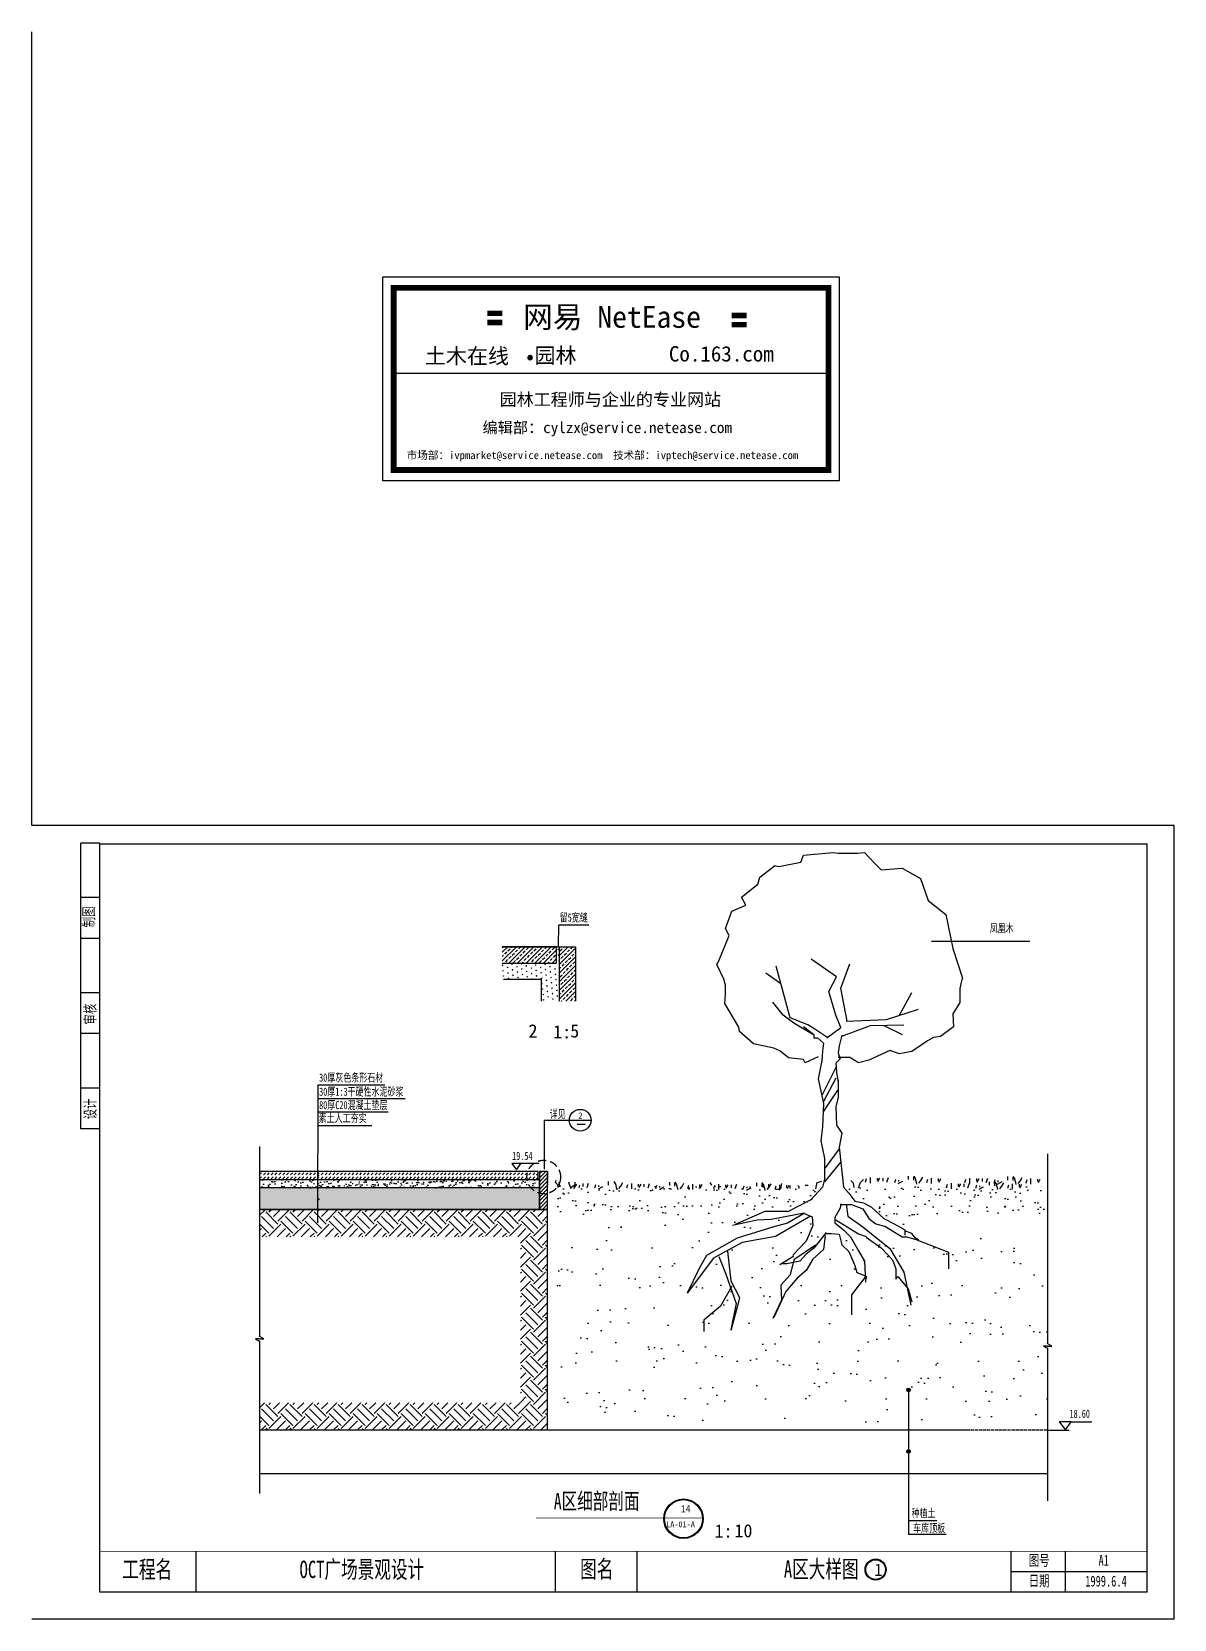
# Model space of a CAD drawing. Extents: x -2485 to 10115, y 1417 to 7253.
# Drawn here: x 5915 to 10115, y 1417 to 7253 of the extents above; entities that cross this region are included whole.
import ezdxf

# ---------------------------------------------------------------- set-up
doc = ezdxf.new("R2010")
doc.units = 0
doc.header["$MEASUREMENT"] = 0
doc.linetypes.add('ACAD_ISO02W100', pattern=[15, 12, -3])
doc.linetypes.add('DASHED', pattern=[0.75, 0.5, -0.25])
doc.layers.get('0').update_dxf_attribs({"linetype": 'CONTINUOUS'})
for name, color, linetype in [('COLUMN', 7, 'CONTINUOUS'), ('HATCH', 5, 'CONTINUOUS'), ('LEVEL', 2, 'CONTINUOUS'), ('STAIR', 140, 'CONTINUOUS'), ('TEXT', 41, 'CONTINUOUS'), ('TK', 1, 'CONTINUOUS'), ('TREE', 3, 'CONTINUOUS')]:
    doc.layers.add(name, color=color, linetype=linetype)
doc.styles.add('163', font='SimSun.ttf', dxfattribs={"width": 0.99})
doc.styles.add('STYLE1', font='SimSun.ttf', dxfattribs={"width": 0.7})
doc.styles.add('XREF1$0$STYLE3', font='SimSun.ttf', dxfattribs={"width": 0.7})
pattern_1 = [(45, (6460.251, 2461.741), (-15.9099, 15.9099), []), (45, (6476.161, 2461.741), (-15.9099, 15.9099), [11.25, -5.625])]

# ---------------------------------------------------------------- blocks, each defined once
blk = doc.blocks.new('A$C238B2765')
at = {"layer": 'TEXT', "linetype": 'CONTINUOUS'}
h = blk.add_hatch(color=256, dxfattribs=at)
edge = h.paths.add_edge_path()
edge.add_arc((145, 145), 145, 90, 450)
edge = h.paths.add_edge_path(flags=16)
edge.add_arc((145, 145), 140, 90, 450)
blk.add_text('2', height=184, rotation=90, dxfattribs=at).set_placement((235, 79))
blk = doc.blocks.new('园林站图块')
at = {"color": 7}
for p, q in [((371263, 1315), (371263, 8809)), ((371263, 8809), (388040, 8809)), ((388040, 8809), (388040, 1315)), ((371668, 5274), (387634, 5274)), ((388040, 1315), (371263, 1315))]:
    blk.add_line(p, q, dxfattribs=at)
at = {"color": 7, "const_width": 210}
blk.add_lwpolyline([(371661, 1713), (371661, 8411), (387642, 8411), (387642, 1713), (371661, 1713)], dxfattribs=at)
at = {"color": 3, "style": '163'}
for s, height, p in [('网易 NetEase', 800, (376422, 6940)), ('〓', 500, (375038, 7044)), ('〓', 500, (384020, 6966)), ('园林', 567, (376837, 5640)), ('Co.163.com', 567, (381778, 5701)), ('园林工程师与企业的专业网站', 459.27, (375554, 4074)), ('编辑部：cylzx@service.netease.com', 408.24, (374929, 3070)), ('市场部：ivpmarket@service.netease.com  技术部：ivptech@service.netease.com', 285.77, (372140, 2114))]:
    blk.add_text(s, height=height, dxfattribs=at).set_placement(p)
at = {"color": 1, "style": '163'}
blk.add_text('土木在线', height=567, dxfattribs=at).set_placement((372807, 5620))
at = {"color": 7, "style": '163'}
blk.add_text('.', height=1134, dxfattribs=at).set_placement((376291, 5755))

msp = doc.modelspace()

# ---------------------------------------------------------------- hatches: boundary and pattern name
h = msp.add_hatch()
h.set_pattern_fill('ANSI31', color=256, scale=80, style=0)
h.set_pattern_definition([(45, (6751.413, 1952.97), (-7.07107, 7.07107), [])])
h.paths.add_polyline_path([(7781.4, 2923), (7811.4, 2923), (7811.4, 3063), (7781.4, 3063)])
at = {"layer": 'HATCH'}
h = msp.add_hatch(dxfattribs=at)
h.set_pattern_fill('SWAMP', color=256, scale=20, angle=35, style=0)
h.set_pattern_definition([(35, (6460.251, 2461.741), (-1.74311, 19.9239), [2.5, -17.5]), (125, (6461.275, 2462.458), (-18.126156, 8.452365), [1.25, -33.39102]), (125, (6461.531, 2462.637), (-18.126156, 8.452365), [1, -33.64102]), (125, (6461.019, 2462.279), (-18.126156, 8.452365), [1, -33.64102]), (95, (6461.787, 2462.817), (-18.12616, 8.45237), [0.8, -19.2]), (155, (6460.763, 2462.1), (-16.38304, -11.47153), [0.8, -19.2])])
h.paths.add_polyline_path([(7854.3, 3889), (7844.3, 3889), (7844.3, 3829), (7644.3, 3829), (7649.3, 3769), (7789.3, 3769), (7789.3, 3689), (7854.3, 3689)])
h = msp.add_hatch(dxfattribs=at)
h.set_pattern_fill('ANSI33', color=256, scale=90, style=0)
h.set_pattern_definition(pattern_1)
h.paths.add_polyline_path([(7844.3, 3889), (7644.3, 3889), (7644.3, 3829), (7844.3, 3829)])
h = msp.add_hatch(dxfattribs=at)
h.set_pattern_fill('ANSI33', color=256, scale=90, style=0)
h.set_pattern_definition(pattern_1)
h.paths.add_polyline_path([(7914.3, 3889), (7854.3, 3889), (7854.3, 3689), (7914.3, 3689)])
h = msp.add_hatch(dxfattribs=at)
h.set_pattern_fill('DASH', color=256, scale=80, angle=45, style=0)
h.set_pattern_definition([(45, (10443.98, 2527.257), (9e-16, 14.142136), [10, -10])])
h.paths.add_polyline_path([(7776.4, 3063), (6756.4, 3063), (6756.4, 3033), (7776.4, 3033)])
h = msp.add_hatch(dxfattribs=at)
h.set_pattern_fill('AR-SAND', color=256, scale=15, angle=45, style=0)
h.set_pattern_definition([(82.5, (10443.98, 2527.257), (-21.1052, 19.7689), [0, -22.8, 0, -25.5, 0, -24.375]), (52.5, (10443.98, 2527.257), (-11.16206, 48.7047), [0, -12.3, 0, -20.55, 0, -7.875]), (12.5, (10430.934, 2514.21), (32.97044, 33.09049), [0, -7.5, 0, -27, 0, -35.25]), (2.5, (10430.934, 2514.21), (22.57563, 41.19394), [0, -3.75, 0, -17.7, 0, -20.25])])
h.paths.add_polyline_path([(7781.4, 3033), (6756.4, 3033), (6751.4, 3033), (6751.4, 3003), (7751.4, 3003), (7781.4, 3003)])
h = msp.add_hatch(dxfattribs=at)
h.set_pattern_fill('AR-CONC', color=256, scale=6, style=0)
h.set_pattern_definition([(50, (6751.413, 1952.97), (43.0356, -3.7651), [4.5, -49.5]), (355, (6751.413, 1952.97), (-8.3251, 45.1315), [3.6, -39.6]), (100.4514, (6755, 1952.656), (34.7106, 41.3664), [3.8244, -42.0685]), (46.184, (6751.413, 1964.97), (64.0345, -9.9311), [6.75, -74.25]), (96.6356, (6756.75, 1964.14), (56.0798, 58.447), [5.7366, -63.1028]), (351.184, (6751.41, 1964.97), (56.0797, 58.447), [5.4, -59.4]), (21, (6757.413, 1961.97), (35.8144, -24.1571), [4.5, -49.5]), (326, (6757.413, 1961.97), (14.5989, 43.509), [3.6, -39.6]), (71.4514, (6760.398, 1959.956), (50.4134, 19.3518), [3.8244, -42.0685]), (37.5, (6751.413, 1952.97), (0.72959, 19.97363), [0, -39.12, 0, -40.2, 0, -39.75]), (7.5, (6751.413, 1952.97), (15.78417, 23.6647), [0, -22.92, 0, -38.22, 0, -15.15]), (327.5, (6738.033, 1952.97), (32.02935, -1.3533), [0, -15, 0, -46.8, 0, -62.1]), (317.5, (6732.033, 1952.97), (34.99117, 6.0063), [0, -19.5, 0, -31.08, 0, -44.1])])
h.paths.add_polyline_path([(7781.4, 3003), (7751.4, 3003), (6751.4, 3003), (6751.4, 2923), (7781.4, 2923)])
at = {"layer": 'STAIR'}
h = msp.add_hatch(dxfattribs=at)
h.set_pattern_fill('EARTH', color=256, scale=250, angle=45, style=0)
h.set_pattern_definition([(45, (10443.98, 2527.26), (7e-15, 88.3883), [62.5, -62.5]), (45, (10427.41, 2543.83), (7e-15, 88.3883), [62.5, -62.5]), (45, (10410.834, 2560.4), (7e-15, 88.3883), [62.5, -62.5]), (135, (10410.834, 2571.45), (-88.3883, 7e-15), [62.5, -62.5]), (135, (10427.41, 2588.024), (-88.3883, 7e-15), [62.5, -62.5]), (135, (10443.98, 2604.6), (-88.3883, 7e-15), [62.5, -62.5])])
h.paths.add_polyline_path([(7811.4, 2923), (7781.4, 2923), (6751.4, 2923), (6751.4, 2823), (7711.4, 2823), (7711.4, 2213), (6751.4, 2213), (6751.4, 2113), (7811.4, 2113)])
at = {"layer": 'TEXT'}
h = msp.add_hatch(color=256, dxfattribs=at)
h.paths.add_polyline_path([(6969.1, 3048, 0.428383), (6967.4, 3049.6), (6967.4, 3046.3, 0.428383)])
h.paths.add_polyline_path([(6969.1, 3017.4, 0.428383), (6967.4, 3019), (6967.4, 3015.7, 0.428383)])
h.paths.add_polyline_path([(6967.4, 3019, 0.400184), (6965.8, 3017.4, 0.400184), (6967.4, 3015.7)])
h.paths.add_polyline_path([(6967.4, 3049.6, 0.400184), (6965.8, 3048, 0.400184), (6967.4, 3046.3)])
h.paths.add_polyline_path([(6965.8, 2958.8, 1), (6968.5, 2958.8, 1)])
msp.add_hatch(color=256, dxfattribs=at).paths.add_polyline_path([(9145, 2259.9, 1), (9131.4, 2259.9, 1)])
h = msp.add_hatch(color=256, dxfattribs=at)
h.paths.add_polyline_path([(9138.4, 2027.3, 0.403009), (9145, 2034.1, 0.403009), (9138.4, 2040.9)])
h.paths.add_polyline_path([(9138.4, 2040.9, 0.425507), (9131.4, 2034.1, 0.425507), (9138.4, 2027.3)])
at = {"layer": 'TEXT', "linetype": 'CONTINUOUS'}
h = msp.add_hatch(color=256, dxfattribs=at)
edge = h.paths.add_edge_path()
edge.add_arc((8310.9, 1786.6), 72.5, 0, 360)
edge = h.paths.add_edge_path(flags=16)
edge.add_arc((8310.9, 1786.6), 70, 0, 360)
at = {"layer": 'TK', "linetype": 'CONTINUOUS'}
h = msp.add_hatch(color=256, dxfattribs=at)
edge = h.paths.add_edge_path(flags=16)
edge.add_arc((9017.1, 1599.5), 36.2, 0, 360)
edge = h.paths.add_edge_path()
edge.add_arc((9017.1, 1599.5), 38.6, 0, 360)
at = {"layer": 'TREE'}
h = msp.add_hatch(dxfattribs=at)
h.set_pattern_fill('AR-SAND', color=256, scale=40, angle=35, style=0)
h.set_pattern_definition([(72.5, (6751.41, 1952.97), (-46.2713, 61.6892), [0, -60.8, 0, -68, 0, -65]), (42.5, (6751.41, 1952.97), (-6.76, 133.0748), [0, -32.8, 0, -54.8, 0, -21]), (2.5, (6711.11, 1924.75), (101.9084, 71.6334), [0, -20, 0, -72, 0, -94]), (352.5, (6711.11, 1924.75), (78.3624, 97.7277), [0, -10, 0, -47.2, 0, -54])])
h.paths.add_polyline_path([(9637.3, 3009), (8898.9, 3009), (8899.3, 3005.6), (8918.6, 2983.1), (8941.1, 2954.2), (8973.2, 2947.8), (9002.1, 2931.8), (9036.8, 2899.5), (9637.3, 2899.5)])
h.paths.add_polyline_path([(8725.9, 2931.8), (8778, 2957.8), (8822.3, 3005.2), (8823.1, 3009), (7835.6, 3009), (7835.6, 2899.5), (8573.6, 2899.5), (8610.4, 2915.7), (8697.1, 2915.7)])
at = {"layer": 'TREE', "linetype": 'CONTINUOUS'}
h = msp.add_hatch(dxfattribs=at)
h.set_pattern_fill('AR-SAND', color=256, scale=90, angle=35, style=0)
h.set_pattern_definition([(72.5, (6751.41, 1952.97), (-104.1104, 138.801), [0, -136.8, 0, -153, 0, -146.25]), (42.5, (6751.41, 1952.97), (-15.21, 299.418), [0, -73.8, 0, -123.3, 0, -47.25]), (2.5, (6660.73, 1889.47), (229.294, 161.175), [0, -45, 0, -162, 0, -211.5]), (352.5, (6660.73, 1889.47), (176.315, 219.887), [0, -22.5, 0, -106.2, 0, -121.5])])
h.paths.add_polyline_path([(9653.7, 2888.6), (9050, 2888.6), (9085.5, 2870.8), (9124.1, 2848.4), (9124.1, 2845.2), (9149.7, 2835.5), (9162.6, 2819.5), (9175.4, 2809.9), (9130.5, 2822.7), (9114.4, 2822.7), (9053.4, 2861.2), (9018.1, 2870.8), (8994.4, 2888.6), (8867.2, 2888.6), (8867.2, 2874), (8899.3, 2848.4), (8925, 2822.7), (8953.9, 2771.4), (8976.4, 2732.9), (8978.6, 2679.9), (8981.8, 2678.7), (8982.8, 2679.9), (8982.8, 2678.3), (8981.8, 2678.7), (8978.8, 2674.8), (8976.4, 2732.9), (8953.9, 2771.4), (8925, 2822.7), (8899.3, 2848.4), (8867.2, 2874), (8867.2, 2888.6), (8760.8, 2888.6), (8648.9, 2824.3), (8526.9, 2801.8), (8420.9, 2744.1), (8324.6, 2615.8), (8369.6, 2708.8), (8395.3, 2753.7), (8507.6, 2817.9), (8642.5, 2859.6), (8693.8, 2872.4), (8720.3, 2888.6), (7830.2, 2888.6), (7830.2, 2139), (9653.7, 2139)])

# ---------------------------------------------------------------- linework, layer by layer
for p, q in [((7644.3, 3889), (7854.3, 3889)), ((7844.3, 3889), (7644.3, 3889)), ((7844.3, 3829), (7844.3, 3889)), ((7854.3, 3889), (7854.3, 3689)), ((7854.3, 3889), (7914.3, 3889)), ((7914.3, 3889), (7914.3, 3689)), ((7644.3, 3829), (7844.3, 3829)), ((7789.3, 3769), (7649.3, 3769)), ((7789.3, 3689), (7789.3, 3769)), ((7776.4, 3063), (6756.4, 3063)), ((7776.4, 3033), (7776.4, 3063)), ((7781.4, 3063), (7781.4, 2923)), ((7811.4, 3063), (7781.4, 3063)), ((7811.4, 2923), (7811.4, 3063)), ((7751.4, 3003), (6751.4, 3003)), ((6756.4, 3033), (7781.4, 3033)), ((7781.4, 3003), (7751.4, 3003)), ((7781.4, 3033), (7776.4, 3033)), ((7781.4, 2923), (7781.4, 3033)), ((7781.4, 2923), (7781.4, 3003)), ((6751.4, 2923), (7781.4, 2923)), ((6751.4, 2923), (7781.4, 2923)), ((7811.4, 2923), (6751.4, 2923)), ((7781.4, 2923), (7811.4, 2923)), ((7811.4, 2113), (7811.4, 2923)), ((6751.4, 2113), (9351.4, 2113)), ((6751.4, 2113), (7811.4, 2113)), ((6751.4, 1953), (9649, 1953))]:
    msp.add_line(p, q)
at = {"color": 40, "linetype": 'BYBLOCK'}
for p, q in [((7798.5, 3251.1), (7971.5, 3251.1)), ((7798.5, 3251.1), (7798.5, 3071.3)), ((9651.6, 2111.5), (9728.7, 2111.5)), ((9736.5, 2143), (9811.9, 2143))]:
    msp.add_line(p, q, dxfattribs=at)
at = {"linetype": 'ACAD_ISO02W100'}
for p, q in [((7811.4, 3063), (7811.4, 3013)), ((7811.4, 3063), (7811.4, 3013)), ((9351.4, 2113), (9650.7, 2113))]:
    msp.add_line(p, q, dxfattribs=at)
at = {"color": 40, "linetype": 'BYBLOCK'}
msp.add_lwpolyline([(9736.5, 2143), (9691.7, 2143), (9715.2, 2113.2)], close=True, dxfattribs=at)
at = {"layer": 'LEVEL'}
msp.add_line((7920.4, 3237.1), (7949.9, 3237.1), dxfattribs=at)
at = {"layer": 'LEVEL', "linetype": 'DASHED', "ltscale": 60}
msp.add_circle((7797.2, 3042.6), 61.7, dxfattribs=at)
at = {"layer": 'STAIR', "linetype": 'CONTINUOUS'}
for p, q in [((6751.7, 3155), (6751.7, 2457.2)), ((9649, 3128.2), (9649, 2430.4)), ((6767.9, 2447.8), (6750.9, 2457.6)), ((6751.7, 2447.8), (6737.4, 2447.8)), ((6737.4, 2447.8), (6751.7, 2439.7)), ((6751.7, 2447.8), (6767.9, 2447.8)), ((6751.7, 2439.7), (6751.7, 1878.8)), ((9634.7, 2421), (9649, 2412.9)), ((9649, 2421), (9634.7, 2421)), ((9665.3, 2421), (9648.2, 2430.8)), ((9649, 2421), (9665.3, 2421)), ((9649, 2412.9), (9649, 1852))]:
    msp.add_line(p, q, dxfattribs=at)
at = {"layer": 'TEXT', "linetype": 'CONTINUOUS'}
for p, q in [((7851.3, 3891.3), (7852.1, 3970.1)), ((7852.1, 3970.1), (7963.2, 3970.1)), ((6966.9, 2873.8), (6967.8, 3381.6)), ((6967.8, 3381.6), (7212.4, 3381.6)), ((6967.8, 3331.6), (7287.3, 3331.6)), ((6968, 3281.6), (7225.1, 3281.6)), ((6968, 3231.6), (7165.7, 3231.6))]:
    msp.add_line(p, q, dxfattribs=at)
at = {"layer": 'TEXT'}
for p, q in [((9223.1, 3909.6), (9583.6, 3909.6)), ((7779.1, 3092.8), (7679.3, 3092.8)), ((7679.3, 3092.8), (7696.5, 3069.2)), ((7696.5, 3069.2), (7712.6, 3092.8)), ((9138.4, 2256.8), (9138.4, 1729.7)), ((9138.4, 1779.7), (9242.4, 1779.7)), ((9138.4, 1729.7), (9275.9, 1729.7))]:
    msp.add_line(p, q, dxfattribs=at)
at = {"layer": 'TEXT', "linetype": 'CONTINUOUS', "const_width": 2.5}
msp.add_lwpolyline([(7768.9, 1788.9), (8380.9, 1788.9)], dxfattribs=at)
at = {"layer": 'TEXT', "linetype": 'CONTINUOUS'}
for centre, radius in [((7931.5, 3251.3), 40), ((8310.9, 1786.6), 72.5), ((8310.9, 1786.6), 70)]:
    msp.add_circle(centre, radius, dxfattribs=at)
at = {"layer": 'TEXT'}
for centre, radius in [((6967.5, 3048), 1.65), ((6967.5, 3017.4), 1.65), ((6967.1, 2958.8), 1.32), ((9138.2, 2259.9), 6.8), ((9138.2, 2034.1), 6.8)]:
    msp.add_circle(centre, radius, dxfattribs=at)
for p in [(6967.4, 2960.6), (6970.6, 2960.6)]:
    msp.add_point(p, dxfattribs=at)
at = {"layer": 'TK', "linetype": 'CONTINUOUS'}
for p, q in [((5915, 4334.7), (5915, 7252.5)), ((10115, 4334.7), (5915, 4334.7)), ((10115, 1416.9), (10115, 4334.7)), ((6095, 3219.6), (6095, 4269.6)), ((6164.9, 4269.6), (6095, 4269.6)), ((6165, 4266.9), (10015, 4266.9)), ((6165, 1516.9), (6165, 4266.9)), ((10015, 1516.9), (10015, 4266.9)), ((6164.9, 4069.6), (6095, 4069.6)), ((6164.9, 3919.6), (6095, 3919.6)), ((6164.9, 3719.6), (6095, 3719.6)), ((6164.9, 3569.6), (6095, 3569.6)), ((6164.9, 3369.6), (6095, 3369.6)), ((6164.9, 3219.6), (6095, 3219.6)), ((6518, 1666.9), (6518, 1516.9)), ((7840, 1516.9), (7840, 1666.9)), ((8140, 1516.9), (8140, 1666.9)), ((9515, 1516.9), (9515, 1666.9)), ((9715, 1516.9), (9715, 1666.9)), ((9515, 1591.9), (10015, 1591.9)), ((10015, 1516.9), (6165, 1516.9)), ((10115, 1416.9), (5915, 1416.9))]:
    msp.add_line(p, q, dxfattribs=at)
at = {"layer": 'TK', "linetype": 'CONTINUOUS', "const_width": 2.5}
for points in [[(6165, 4266.9), (6165, 1516.9), (10015, 1516.9), (10015, 4266.9), (6165, 4266.9)], [(6165, 1666.9), (10015, 1666.9)]]:
    msp.add_lwpolyline(points, dxfattribs=at)
at = {"layer": 'TK', "linetype": 'CONTINUOUS'}
for radius in [38.6, 36.2]:
    msp.add_circle((9017.1, 1599.5), radius, dxfattribs=at)
at = {"layer": 'TREE'}
for p, q in [((8742, 4200.5), (8751.7, 4226.2)), ((8751.7, 4226.2), (8860.8, 4235.8)), ((8860.8, 4235.8), (8880.1, 4232.6)), ((8880.1, 4232.6), (8950.7, 4232.6)), ((8950.7, 4232.6), (8976.4, 4235.8)), ((8976.4, 4235.8), (9011.7, 4197.3)), ((8584.7, 4119.4), (8591.1, 4145.1)), ((8591.1, 4145.1), (8645.7, 4186.8)), ((8642.5, 4187.7), (8661.8, 4184.5)), ((8661.8, 4184.5), (8742, 4200.5)), ((9011.7, 4197.3), (9037.4, 4171.7)), ((9037.4, 4171.7), (9114.4, 4178.1)), ((9114.4, 4178.1), (9181.9, 4139.6)), ((8523.7, 4071.3), (8584.7, 4119.4)), ((9181.9, 4139.6), (9210.8, 4059.4)), ((8488.4, 4020), (8539.7, 4042.4)), ((8539.7, 4042.4), (8523.7, 4071.3)), ((9210.8, 4059.4), (9275, 4008.1)), ((8465.9, 3955.8), (8488.4, 4020)), ((9275, 4008.1), (9300.7, 3883)), ((8440.2, 3837.1), (8478.7, 3930.2)), ((8478.7, 3930.2), (8465.9, 3955.8)), ((9300.7, 3883), (9336, 3773.9)), ((8433.8, 3824.3), (8440.2, 3837.1)), ((8459.5, 3769.8), (8433.8, 3824.3)), ((8703.5, 3627.9), (8652.1, 3817.2)), ((8873.6, 3778.7), (8780.5, 3842.8)), ((8889.7, 3737), (8921.8, 3826.8)), ((8465.9, 3747.3), (8459.5, 3769.8)), ((8465.9, 3715.2), (8465.9, 3747.3)), ((8668.2, 3753), (8613.6, 3791.5)), ((8844.7, 3724.1), (8873.6, 3778.7)), ((8912.2, 3615.1), (8889.7, 3737)), ((9332.8, 3764.3), (9326.3, 3735.4)), ((9326.3, 3735.4), (9326.3, 3684.1)), ((9336, 3773.9), (9332.8, 3764.3)), ((8462.7, 3679.9), (8465.9, 3715.2)), ((8514, 3593.3), (8462.7, 3679.9)), ((8677.8, 3637.5), (8639.3, 3685.6)), ((8870.4, 3637.5), (8844.7, 3724.1)), ((9104.8, 3637.5), (9149.7, 3720.9)), ((9326.3, 3684.1), (9300.7, 3642.4)), ((8716.3, 3608.6), (8677.8, 3637.5)), ((8767.7, 3602.2), (8703.5, 3627.9)), ((8889.7, 3592.6), (8870.4, 3637.5)), ((8909, 3615.1), (9056.6, 3621.5)), ((9056.6, 3621.5), (9175.4, 3660)), ((9300.7, 3642.4), (9303.9, 3594.2)), ((8517.3, 3577.3), (8514, 3593.3)), ((8568.6, 3532.4), (8517.3, 3577.3)), ((8786.9, 3566.9), (8716.3, 3608.6)), ((8751.6, 3595.4), (8790.2, 3566.6)), ((8793.4, 3586.2), (8767.7, 3602.2)), ((8790.2, 3566.6), (8790.2, 3553.7)), ((8841.5, 3554.1), (8793.4, 3586.2)), ((8838.3, 3554.1), (8889.7, 3592.6)), ((8892.9, 3563.4), (8883.3, 3524.9)), ((8892.9, 3560.5), (8998.8, 3599)), ((8998.8, 3599), (9120.9, 3602.2)), ((9047, 3599), (9114.4, 3566.9)), ((9303.9, 3594.2), (9255.7, 3559)), ((8642.5, 3516.3), (8568.6, 3532.4)), ((8664.9, 3506.7), (8642.5, 3516.3)), ((8697.1, 3481.1), (8664.9, 3506.7)), ((8790.2, 3553.7), (8803, 3553.7)), ((8803, 3553.7), (8825.5, 3534.5)), ((8822.3, 3505.6), (8819.1, 3470.3)), ((8825.5, 3534.5), (8822.3, 3505.6)), ((8883.3, 3524.9), (8880.1, 3499.2)), ((9069.5, 3507.6), (8992.4, 3472.3)), ((9104.8, 3494.8), (9069.5, 3507.6)), ((9149.8, 3504.4), (9104.8, 3494.8)), ((9188.3, 3530.1), (9149.8, 3504.4)), ((9207.6, 3542.9), (9188.3, 3530.1)), ((9230, 3555.8), (9207.6, 3542.9)), ((9255.7, 3559), (9230, 3555.8)), ((8751.6, 3474.6), (8697.1, 3481.1)), ((8758.1, 3461.8), (8751.6, 3474.6)), ((8806.2, 3484.3), (8758.1, 3461.8)), ((8819.1, 3470.3), (8806.2, 3403)), ((8870.4, 3445), (8819.1, 3342.4)), ((8886.5, 3476.7), (8870.4, 3460.7)), ((8870.4, 3460.7), (8873.6, 3428.6)), ((8880.1, 3499.2), (8886.5, 3476.7)), ((8896.1, 3482), (8880.1, 3482)), ((8921.8, 3482), (8896.1, 3482)), ((8953.9, 3462.7), (8921.8, 3482)), ((8992.4, 3472.3), (8953.9, 3462.7)), ((8806.2, 3403), (8825.5, 3313.1)), ((8870.4, 3406.5), (8825.5, 3319.9)), ((8873.6, 3428.6), (8880.1, 3390.1)), ((8880.1, 3399.8), (8880.1, 3390.1)), ((8880.1, 3390.1), (8880.1, 3335.6)), ((8876.8, 3361.6), (8825.5, 3284.6)), ((8880.1, 3335.6), (8870.4, 3300.3)), ((8825.5, 3313.1), (8822.3, 3226.5)), ((8870.4, 3300.3), (8873.6, 3232.9)), ((8822.3, 3226.5), (8815.8, 3175.2)), ((8873.6, 3232.9), (8892.9, 3204.1)), ((8815.8, 3175.2), (8828.7, 3111)), ((8892.9, 3204.1), (8883.3, 3152.7)), ((8883.3, 3152.7), (8899.3, 3005.2)), ((8828.7, 3111), (8828.7, 3034.1)), ((8889.7, 3098.6), (8828.7, 3024.8)), ((8883.3, 3146.7), (8831.9, 3076.1)), ((8980.5, 3024.1), (8984.1, 3036.7)), ((8998.5, 3020.5), (8998.5, 3040.3)), ((9023.8, 3029.5), (9023.8, 3038.5)), ((9025.6, 3025.9), (9032.8, 3038.5)), ((9044.4, 3027.7), (9044.4, 3038.6)), ((9058.8, 3024.1), (9064.2, 3040.4)), ((9087.7, 3022.3), (9091.3, 3035)), ((9138.3, 3033.2), (9138.3, 3045.8)), ((9157.4, 3031.3), (9157.4, 3043.9)), ((9163.5, 3038.6), (9158.1, 3045.8)), ((9165.3, 3031.3), (9163.5, 3038.6)), ((9183.4, 3029.5), (9190.6, 3042.2)), ((9205, 3022.3), (9208.6, 3035)), ((9223.1, 3018.7), (9223.1, 3038.6)), ((9248.4, 3027.7), (9248.4, 3036.8)), ((9250.2, 3024.1), (9257.4, 3036.8)), ((9345.7, 3022.2), (9349.4, 3034.8)), ((9363.8, 3018.6), (9363.8, 3038.5)), ((9389.1, 3027.6), (9389.1, 3036.6)), ((9390.9, 3024), (9398.1, 3036.6)), ((9409.6, 3025.9), (9409.6, 3036.7)), ((9424.1, 3022.3), (9429.5, 3038.5)), ((9503.5, 3031.3), (9503.5, 3043.9)), ((9522.6, 3029.4), (9522.6, 3042.1)), ((9528.8, 3036.7), (9523.4, 3043.9)), ((9530.6, 3029.5), (9528.8, 3036.7)), ((9548.6, 3027.7), (9555.9, 3040.3)), ((9588.3, 3016.8), (9588.3, 3036.7)), ((9613.6, 3025.9), (9613.6, 3034.9)), ((9615.4, 3022.3), (9622.6, 3034.9)), ((7840.8, 3022.1), (7842.6, 3031.1)), ((7846.2, 3016.7), (7840.8, 3022.1)), ((7849.8, 3009.5), (7846.2, 3016.7)), ((7849.8, 3004.1), (7849.8, 3009.5)), ((7851.6, 3005.9), (7855.3, 3011.3)), ((7855.3, 3018.5), (7853.4, 3023.9)), ((7855.3, 3011.3), (7855.3, 3018.5)), ((7857.1, 3005.9), (7857.1, 3013.1)), ((7891.4, 3014.9), (7889.5, 3023.9)), ((7896.8, 3002.3), (7891.4, 3014.9)), ((7896.8, 3004.1), (7913, 3014.9)), ((7907.6, 3000.5), (7918.4, 3016.7)), ((7913, 3014.9), (7913, 3023.9)), ((7927.5, 3002.3), (7929.3, 3013.1)), ((7941.9, 3007.7), (7941.9, 3018.5)), ((7956.3, 3004.1), (7961.8, 3020.3)), ((7985.2, 3002.3), (7988.8, 3014.9)), ((7997.9, 2998.7), (8014.1, 3007.7)), ((7999.7, 3005.9), (7999.7, 3011.3)), ((8035.8, 3013.1), (8035.8, 3025.7)), ((8061, 3018.5), (8055.6, 3025.7)), ((8062.8, 3011.3), (8061, 3018.5)), ((8064.6, 3004.1), (8062.8, 3011.3)), ((8066.4, 2996.9), (8064.6, 3004.1)), ((8073.7, 3000.5), (8080.9, 3009.5)), ((8080.9, 3009.5), (8088.1, 3022.1)), ((8102.6, 3002.3), (8106.2, 3014.9)), ((8120.6, 2998.7), (8120.6, 3018.5)), ((8145.9, 3007.7), (8145.9, 3016.7)), ((8147.7, 3004.1), (8154.9, 3016.7)), ((8166.5, 3005.9), (8166.5, 3016.8)), ((8180.9, 3002.3), (8186.3, 3018.6)), ((8209.8, 3000.5), (8213.4, 3013.1)), ((8222.4, 2996.9), (8238.7, 3005.9)), ((8224.2, 3004.1), (8224.2, 3009.5)), ((8260.3, 3011.3), (8260.3, 3024)), ((8279.4, 3009.5), (8279.4, 3022.1)), ((8285.6, 3016.8), (8280.2, 3024)), ((8287.4, 3009.5), (8285.6, 3016.8)), ((8289.2, 3002.3), (8287.4, 3009.5)), ((8291, 2995.1), (8289.2, 3002.3)), ((8298.2, 2998.7), (8305.4, 3007.7)), ((8305.4, 3007.7), (8312.7, 3020.4)), ((8327.1, 3000.5), (8330.7, 3013.1)), ((8345.2, 2996.9), (8345.2, 3016.8)), ((8370.4, 3005.9), (8370.4, 3014.9)), ((8372.2, 3002.3), (8379.5, 3014.9)), ((8414.8, 3013.1), (8409.4, 3022.1)), ((8423, 2999.8), (8426.6, 3012.4)), ((8441.1, 2996.1), (8441.1, 3016)), ((8466.3, 3005.2), (8466.3, 3014.2)), ((8468.1, 3001.6), (8475.4, 3014.2)), ((8486.9, 3003.4), (8486.9, 3014.2)), ((8501.4, 2999.8), (8506.8, 3016)), ((8530.2, 2998), (8533.8, 3010.6)), ((8542.9, 2994.4), (8559.1, 3003.4)), ((8544.7, 3001.6), (8544.7, 3007)), ((8555.6, 3000.5), (8555.6, 3007.7)), ((8580.8, 3008.8), (8580.8, 3021.4)), ((8599.9, 3007), (8599.9, 3019.6)), ((8606.1, 3014.2), (8600.6, 3021.4)), ((8604.4, 3004.1), (8600.8, 3022.1)), ((8607.9, 3007), (8606.1, 3014.2)), ((8609.7, 2999.8), (8607.9, 3007)), ((8611.5, 2992.6), (8609.7, 2999.8)), ((8618.7, 2996.2), (8625.9, 3005.2)), ((8624.2, 3004.1), (8624.2, 3016.7)), ((8625.9, 3005.2), (8633.1, 3017.8)), ((8647.6, 2998), (8651.2, 3010.6)), ((8665.6, 2994.4), (8665.6, 3014.2)), ((8669.3, 2998.7), (8673, 3018.5)), ((8690.9, 3003.4), (8690.9, 3012.4)), ((8692.7, 2999.8), (8699.9, 3012.4)), ((8703.6, 3000.5), (8703.6, 3011.3)), ((8730.7, 3011.3), (8734.3, 3007.7)), ((8734.3, 3007.7), (8734.3, 3000.5)), ((8757.8, 3013.1), (8768.6, 3013.1)), ((8822.3, 3005.2), (8777.3, 2957.1)), ((8797.5, 2998.7), (8802.9, 3022.1)), ((8802.9, 3022.1), (8819.2, 3027.5)), ((8828.7, 3034.1), (8822.3, 3005.2)), ((8899.3, 3005.6), (8918.6, 2983.1)), ((8918.6, 2983.1), (8941.1, 2954.2)), ((8936.4, 3020.3), (8925.5, 3029.3)), ((8938.2, 3004.1), (8936.4, 3020.3)), ((8954.4, 3002.3), (8961.6, 3022.1)), ((8961.6, 3022.1), (8972.5, 3032.9)), ((9100.3, 3018.7), (9116.6, 3027.7)), ((9102.1, 3025.9), (9102.1, 3031.3)), ((9167.1, 3024.1), (9165.3, 3031.3)), ((9168.9, 3016.9), (9167.1, 3024.1)), ((9176.2, 3020.5), (9183.4, 3029.5)), ((9278.2, 3003.3), (9281.8, 3015.9)), ((9296.3, 2999.7), (9296.3, 3019.5)), ((9321.5, 3008.7), (9321.5, 3017.7)), ((9323.4, 3005.1), (9330.6, 3017.7)), ((9342.1, 3007), (9342.1, 3017.8)), ((9356.6, 3003.3), (9362, 3019.6)), ((9385.5, 3001.5), (9389.1, 3014.2)), ((9398.1, 2997.9), (9414.3, 3007)), ((9399.9, 3005.2), (9399.9, 3010.6)), ((9436, 3012.4), (9436, 3025)), ((9453, 3020.5), (9456.6, 3033.1)), ((9455.1, 3010.5), (9455.1, 3023.2)), ((9461.3, 3017.8), (9455.9, 3025)), ((9463.1, 3010.6), (9461.3, 3017.8)), ((9464.9, 3003.3), (9463.1, 3010.6)), ((9466.7, 2996.1), (9464.9, 3003.3)), ((9465.6, 3016.8), (9481.8, 3025.9)), ((9467.4, 3024.1), (9467.4, 3029.5)), ((9473.9, 2999.7), (9481.1, 3008.8)), ((9481.1, 3008.8), (9488.3, 3021.4)), ((9502.8, 3001.5), (9506.4, 3014.2)), ((9520.8, 2997.9), (9520.8, 3017.8)), ((9532.4, 3022.3), (9530.6, 3029.5)), ((9534.2, 3015), (9532.4, 3022.3)), ((9541.4, 3018.6), (9548.6, 3027.7)), ((9546.1, 3007), (9546.1, 3016)), ((9547.9, 3003.3), (9555.1, 3016)), ((9570.3, 3020.5), (9573.9, 3033.1)), ((8725.9, 2931.8), (8697.1, 2915.7)), ((8783.7, 2960.6), (8725.9, 2931.8)), ((8886.5, 2928.6), (8867.2, 2893.3)), ((8889.7, 2944.6), (8886.5, 2928.6)), ((8886.5, 2941.4), (8928.2, 2941.4)), ((8909, 2943), (8915.4, 2898.1)), ((8928.2, 2941.4), (8970, 2925.4)), ((8941.1, 2954.2), (8973.2, 2947.8)), ((8970, 2925.4), (8992.4, 2890.1)), ((8973.2, 2947.8), (9002.1, 2931.8)), ((9002.1, 2931.8), (9047, 2890.1)), ((8581.5, 2883.7), (8491.6, 2864.4)), ((8610.4, 2915.7), (8501.2, 2867.6)), ((8642.5, 2859.6), (8507.6, 2817.9)), ((8632.8, 2886.9), (8581.5, 2883.7)), ((8697.1, 2915.7), (8610.4, 2915.7)), ((8754.8, 2909.3), (8632.8, 2886.9)), ((8693.8, 2872.4), (8642.5, 2859.6)), ((8777.3, 2898.1), (8648.9, 2824.3)), ((8751.6, 2907.7), (8693.8, 2872.4)), ((8751.6, 2909.3), (8783.7, 2896.5)), ((8786.9, 2864.4), (8761.3, 2806.7)), ((8783.7, 2896.5), (8786.9, 2864.4)), ((8867.2, 2893.3), (8867.2, 2874)), ((8867.2, 2874), (8899.3, 2848.4)), ((8870.4, 2885.2), (8953.9, 2833.9)), ((8915.4, 2898.1), (8970, 2859.6)), ((8970, 2859.6), (9069.5, 2779.4)), ((8992.4, 2890.1), (9018.1, 2870.8)), ((9018.1, 2870.8), (9053.4, 2861.2)), ((9047, 2890.1), (9085.5, 2870.8)), ((9053.4, 2861.2), (9114.4, 2822.7)), ((9085.5, 2870.8), (9124.1, 2848.4)), ((8507.6, 2817.9), (8395.3, 2753.7)), ((8526.9, 2801.8), (8420.9, 2744.1)), ((8648.9, 2824.3), (8526.9, 2801.8)), ((8761.3, 2806.7), (8713.1, 2755.3)), ((8835.1, 2838.7), (8790.2, 2781)), ((8831.9, 2827.5), (8825.5, 2776.2)), ((8835.1, 2835.5), (8854.4, 2835.5)), ((8854.4, 2835.5), (8883.3, 2832.3)), ((8883.3, 2832.3), (8892.9, 2793.8)), ((8899.3, 2848.4), (8925, 2822.7)), ((8925, 2822.7), (8953.9, 2771.4)), ((8953.9, 2833.9), (8982.8, 2824.3)), ((8982.8, 2821.1), (9037.4, 2782.6)), ((9114.4, 2822.7), (9130.5, 2822.7)), ((9124.1, 2848.4), (9124.1, 2829.1)), ((9149.7, 2835.5), (9124.1, 2845.2)), ((9130.5, 2822.7), (9175.4, 2809.9)), ((9162.6, 2819.5), (9149.7, 2835.5)), ((9175.4, 2809.9), (9162.6, 2819.5)), ((9169, 2811.5), (9284.6, 2766.5)), ((8420.9, 2744.1), (8324.6, 2615.8)), ((8395.3, 2753.7), (8369.6, 2708.8)), ((8440.2, 2750.5), (8465.9, 2689.6)), ((8472.3, 2769.7), (8485.2, 2660.7)), ((8716.3, 2752.1), (8664.9, 2720)), ((8796.6, 2792.2), (8716.3, 2737.7)), ((8761.3, 2758.5), (8738.8, 2732.9)), ((8790.2, 2781), (8761.3, 2758.5)), ((8825.5, 2776.2), (8786.9, 2740.9)), ((8892.9, 2793.8), (8918.6, 2768.2)), ((8918.6, 2768.2), (8941.1, 2716.8)), ((8953.9, 2771.4), (8976.4, 2732.9)), ((9037.4, 2782.6), (9079.1, 2737.7)), ((9069.5, 2779.4), (9120.9, 2692.8)), ((9284.6, 2766.5), (9284.6, 2705.6)), ((8369.6, 2708.8), (8324.6, 2615.8)), ((8465.9, 2689.6), (8504.4, 2577.3)), ((8690.6, 2723.3), (8674.6, 2723.3)), ((8738.8, 2732.9), (8690.6, 2723.3)), ((8716.3, 2737.7), (8703.5, 2683.1)), ((8761.3, 2699.2), (8729.2, 2670.3)), ((8786.9, 2740.9), (8761.3, 2699.2)), ((8941.1, 2716.8), (8947.5, 2691.2)), ((8947.5, 2691.2), (8982.8, 2678.3)), ((8976.4, 2732.9), (8979.6, 2655.9)), ((9079.1, 2737.7), (9092, 2705.6)), ((9092, 2705.6), (9092, 2667.1)), ((9120.9, 2692.8), (9146.5, 2570.9)), ((8488.4, 2641.4), (8446.6, 2567.7)), ((8485.2, 2660.7), (8517.3, 2599.7)), ((8703.5, 2683.1), (8668.2, 2644.6)), ((8668.2, 2644.6), (8671.4, 2590.1)), ((8729.2, 2670.3), (8687.4, 2622.2)), ((8982.8, 2679.9), (8928.2, 2609.4)), ((8982.8, 2678.3), (8982.8, 2668.7)), ((9092, 2667.1), (9098.4, 2676.7)), ((9098.4, 2676.7), (9136.9, 2631.8)), ((9136.9, 2631.8), (9149.7, 2583.7)), ((8446.6, 2567.7), (8385.6, 2516.3)), ((8504.4, 2577.3), (8485.2, 2481)), ((8517.3, 2599.7), (8507.6, 2564.4)), ((8671.4, 2590.1), (8639.3, 2522.7)), ((8687.4, 2622.2), (8642.5, 2525.9)), ((8928.2, 2609.4), (8928.2, 2535.6)), ((8385.6, 2516.3), (8385.6, 2474.6)), ((8507.6, 2564.4), (8485.2, 2477.8))]:
    msp.add_line(p, q, dxfattribs=at)

# ---------------------------------------------------------------- block references
at = {"layer": 'COLUMN', "xscale": 0.1, "yscale": 0.1, "zscale": 0.1}
msp.add_blockref('园林站图块', (-29920.7, 5470.2), dxfattribs=at)
at = {"layer": 'LEVEL', "xscale": 0.2681750753490633, "yscale": 0.2681750753490633, "zscale": 0.2681750753486923, "rotation": 270}
msp.add_blockref('A$C238B2765', (7719.5, 3617.7), dxfattribs=at)

# ---------------------------------------------------------------- texts
at = {"color": 41, "linetype": 'BYBLOCK', "insert": (9767.5, 2172.1), "char_height": 30, "attachment_point": 5, "style": 'XREF1$0$STYLE3'}
msp.add_mtext('18.60', dxfattribs=at)
at = {"layer": 'TEXT', "linetype": 'CONTINUOUS', "style": 'STYLE1', "width": 0.7}
for s, p in [('制图', (6144.6, 3960.5)), ('审核', (6149.8, 3603.4)), ('设计', (6149.8, 3255))]:
    msp.add_text(s, height=40, rotation=90, dxfattribs=at).set_placement(p)
for s, height, p in [('留5宽缝', 30, (7855.8, 3981.6)), ('凤凰木', 30, (9436.8, 3942)), ('30厚灰色条形石材', 30, (6971.5, 3393.1)), ('30厚1:3干硬性水泥砂浆', 30, (6971.5, 3341.3)), ('80厚C20混凝土垫层', 30, (6971.5, 3292)), ('素土人工夯实', 30, (6969.7, 3244.1)), ('详见', 30, (7818.9, 3259.3)), ('19.54', 30, (7680.9, 3105.4)), ('A区细部剖面', 60, (7834.2, 1821.4)), ('种植土', 30, (9149.3, 1792)), ('车库顶板', 30, (9155.2, 1736.8))]:
    msp.add_text(s, height=height, dxfattribs=at).set_placement(p)
at = {"layer": 'TEXT', "linetype": 'CONTINUOUS'}
for s, height, p in [('1:', 48.39, (7832, 3552.2)), ('5', 48.4, (7894.7, 3555.3)), ('2', 23.3, (7924, 3256.8)), ('14', 26.44, (8300.8, 1809.6)), ('LA-01-A', 21.15, (8247.2, 1755.3)), ('1:', 48.39, (8425.2, 1717.1)), ('10', 48.39, (8498.4, 1718.1))]:
    msp.add_text(s, height=height, dxfattribs=at).set_placement(p)
at = {"layer": 'TK', "linetype": 'CONTINUOUS', "style": 'STYLE1', "width": 0.7}
for s, height, p in [('工程名', 64, (6247.8, 1568.3)), ('OCT广场景观设计', 64, (6899.5, 1568.3)), ('图名', 64, (7930.9, 1569.5)), ('A区大样图', 64, (8679.9, 1569.5)), ('图号', 40, (9580.2, 1613.7)), ('日期', 40, (9580.2, 1538.4))]:
    msp.add_text(s, height=height, dxfattribs=at).set_placement(p)
at = {"layer": 'TK', "linetype": 'CONTINUOUS', "width": 0.7}
for s, p in [('A1', (9836.7, 1613.7)), ('1999.6.4', (9787.9, 1537.2))]:
    msp.add_text(s, height=40, dxfattribs=at).set_placement(p)
at = {"layer": 'TK', "linetype": 'CONTINUOUS'}
msp.add_text('1', height=44.9, dxfattribs=at).set_placement((9012.2, 1576.5))

doc.saveas('drawing.dxf')
